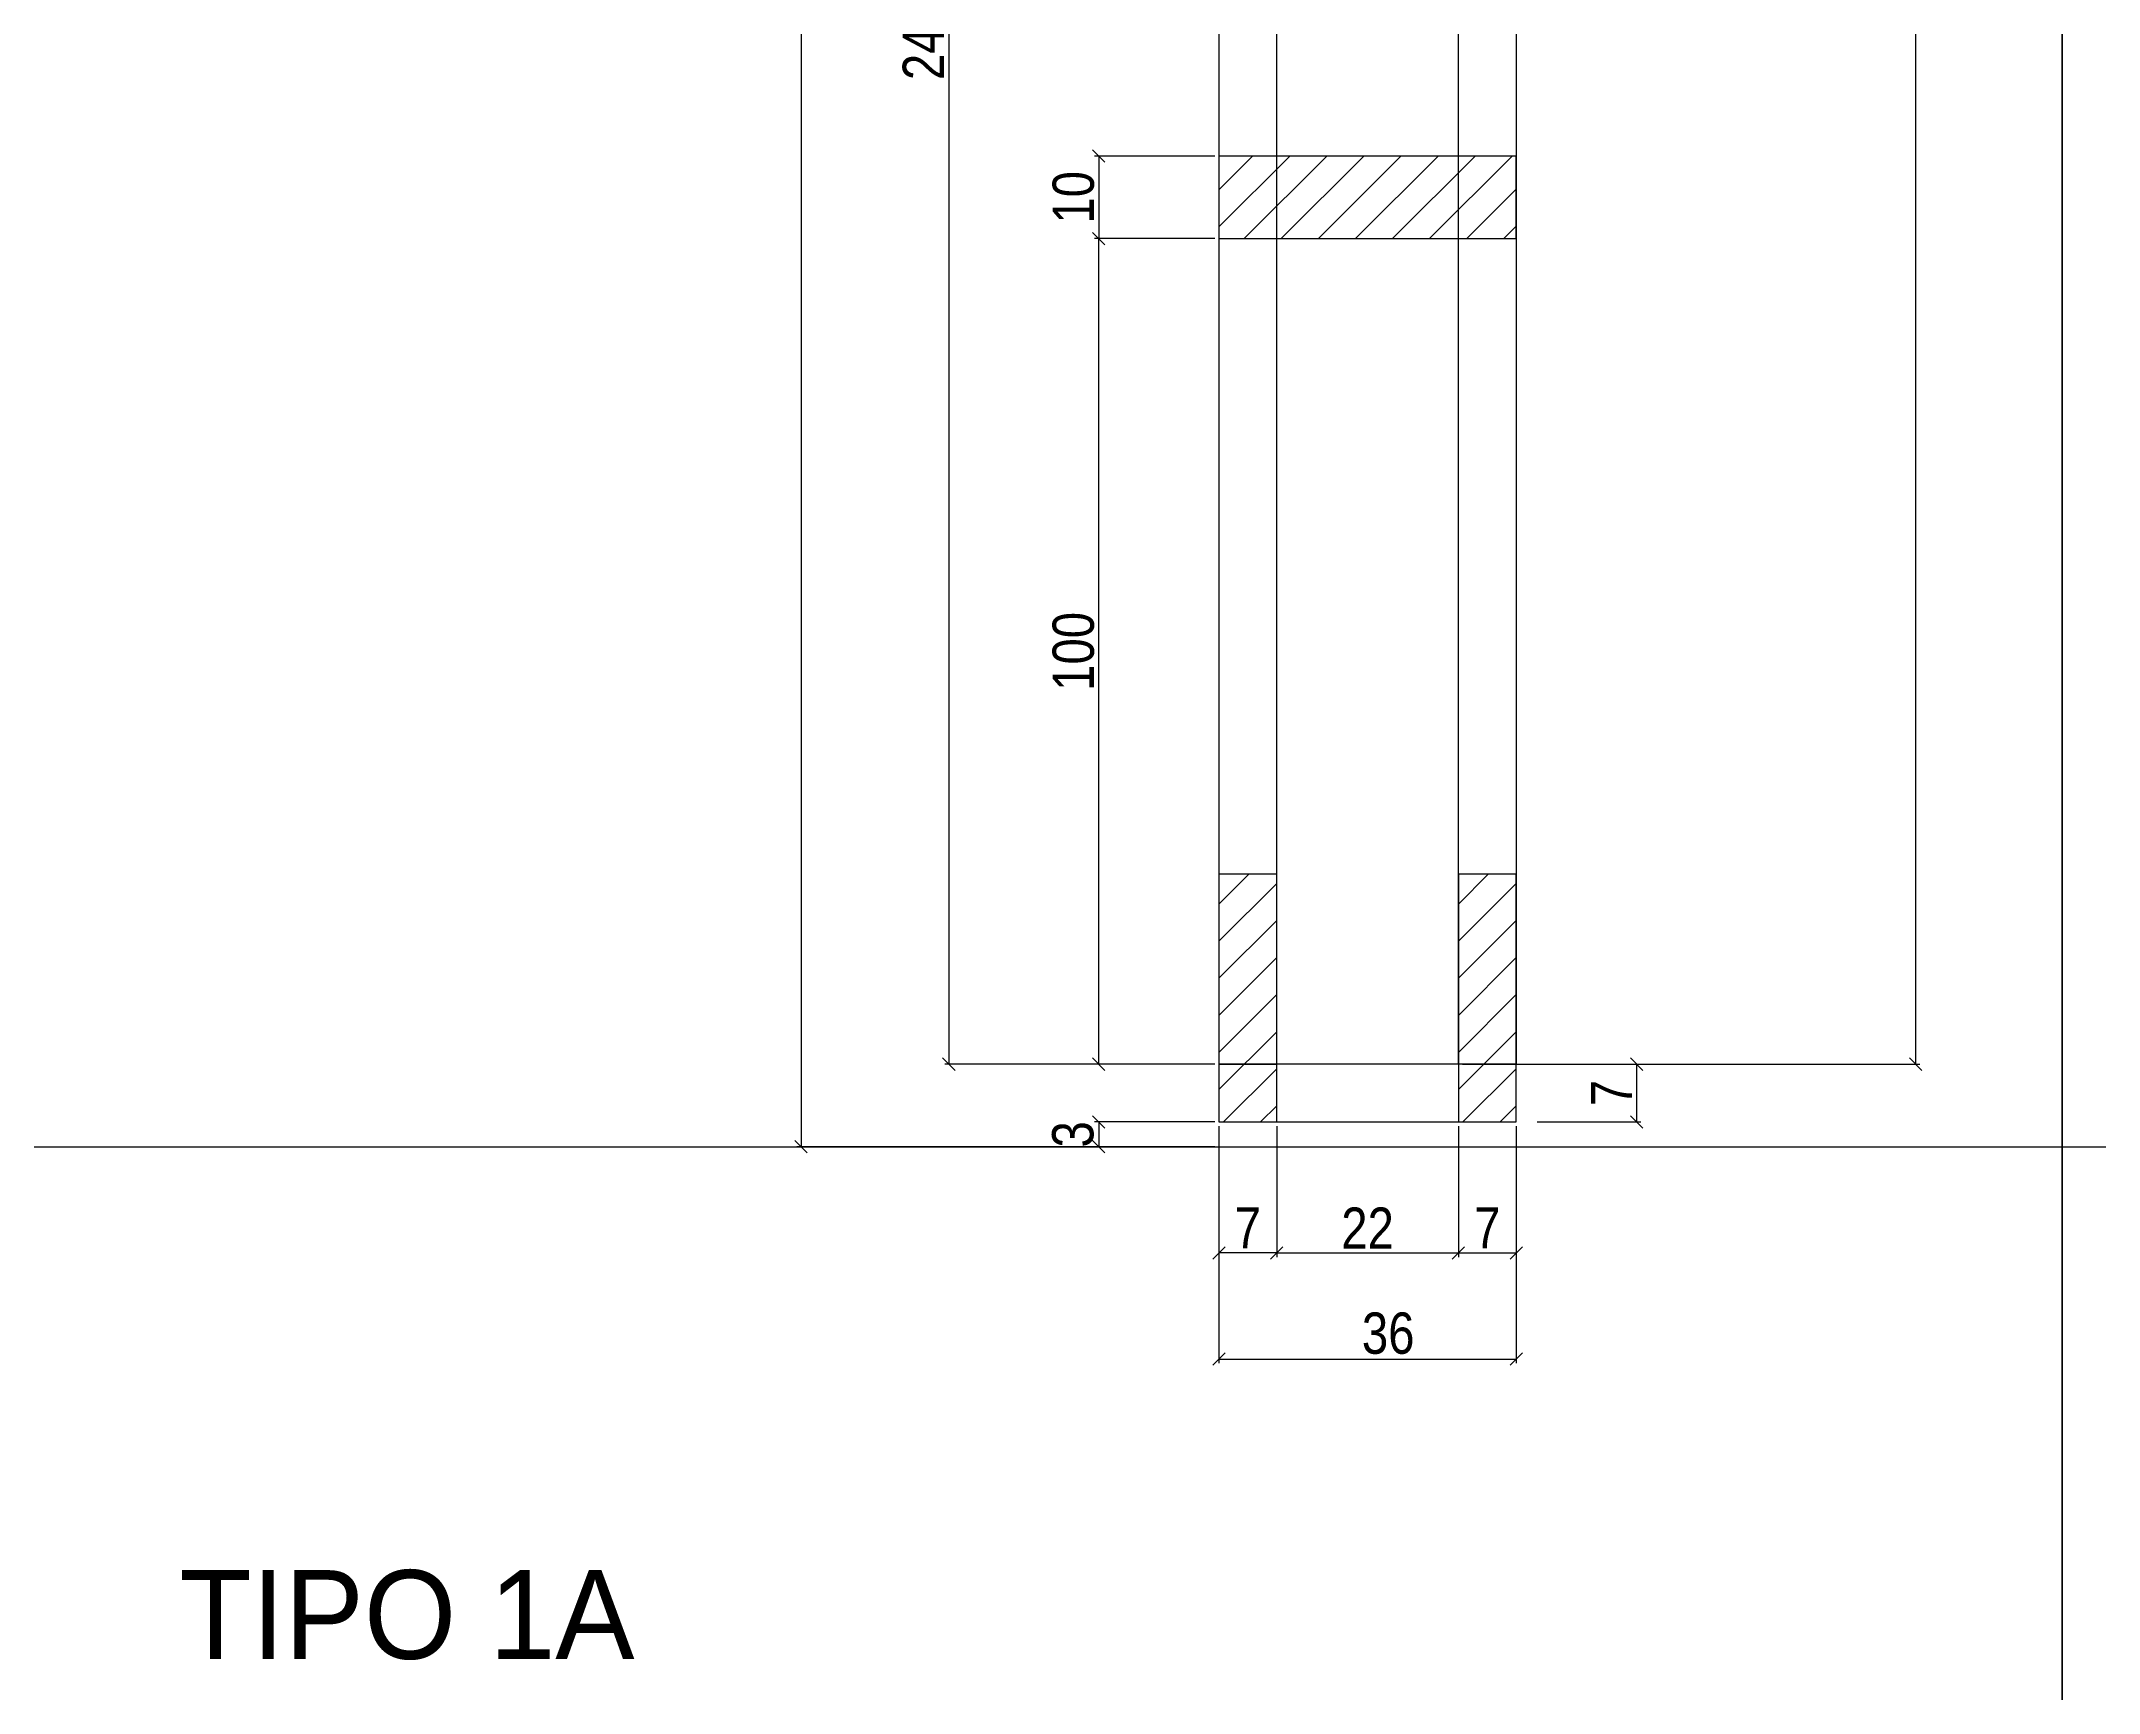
# Model space of a CAD drawing. Header units: millimetres. Extents: x 3247 to 10920, y 704 to 3817.
# Drawn here: x 3756.3 to 4254.6, y 3016.9 to 3417.1 of the extents above; entities that cross this region are included whole.
import ezdxf

# ---------------------------------------------------------------- set-up
doc = ezdxf.new("R2010")
doc.units = ezdxf.units.MM
for name, color, linetype in [('1', 1, 'Continuous'), ('COTA', 241, 'Continuous'), ('Painéis', 200, 'Continuous'), ('SARR_7x7', 40, 'Continuous'), ('VIGAS', 3, 'Continuous')]:
    doc.layers.add(name, color=color, linetype=linetype)
doc.styles.add('COTA TECNICA 2X', font='techl___.ttf', dxfattribs={"height": 10})
doc.styles.add('ROMAS860', font='ROMAS860.SHX', dxfattribs={"height": 8.5})
doc.dimstyles.new('SECAO', dxfattribs={"dimscale": 0.333333, "dimtxt": 5, "dimasz": 9, "dimexe": 3, "dimexo": 3, "dimgap": 3, "dimtad": 1, "dimdec": 1, "dimlfac": 0.5, "dimzin": 12, "dimdsep": 46, "dimtxsty": 'COTA TECNICA 2X', "dimblk1": 'OBLIQUE', "dimblk2": 'OBLIQUE', "dimsah": 1, "dimcen": 0.9, "dimclrd": 4, "dimclre": 4, "dimclrt": 240, "dimadec": 1, "dimazin": 3, "dimtfac": 1, "dimtdec": 1, "dimtmove": 0, "dimatfit": 3, "dimfxl": 1, "dimtolj": 1, "dimtzin": 12, "dimarcsym": 0})

# ---------------------------------------------------------------- blocks, each defined once
blk = doc.blocks.new('_Oblique')
at = {"layer": '1', "color": 0, "lineweight": -2}
blk.add_line((-0.5, -0.5), (0.5, 0.5), dxfattribs=at)
blk = doc.blocks.new('*D55')
at = {"layer": 'COTA', "color": 4, "lineweight": -2, "transparency": 16777216}
for p, q in [((4040.54, 3665.17), (3975.14, 3665.17)), ((3976.14, 3665.17), (3976.14, 3169.22)), ((4040.54, 3169.22), (3975.14, 3169.22))]:
    blk.add_line(p, q, dxfattribs=at)
at = {"layer": 'Defpoints', "color": 0, "transparency": 16777216}
for p in [(4041.54, 3665.17), (3976.14, 3169.22), (4041.54, 3169.22)]:
    blk.add_point(p, dxfattribs=at)
at = {"layer": 'COTA', "color": 4, "lineweight": -2, "transparency": 16777216, "xscale": 3, "yscale": 3, "zscale": 3}
for p, rotation in [((3976.14, 3665.17), 90), ((3976.14, 3169.22), 270)]:
    blk.add_blockref('_Oblique', p, dxfattribs=dict(at, rotation=rotation))
at = {"layer": 'COTA', "color": 240, "transparency": 16777216, "insert": (3970.04, 3417.2), "char_height": 10, "attachment_point": 5, "rotation": 90, "style": 'COTA TECNICA 2X'}
blk.add_mtext('\\A1;248', dxfattribs=at)
blk = doc.blocks.new('*D56')
at = {"layer": 'COTA', "color": 4, "lineweight": -2, "transparency": 16777216}
for p, q in [((4041.54, 3154.22), (4041.54, 3096.77)), ((4113.54, 3154.22), (4113.54, 3096.77)), ((4041.54, 3097.77), (4113.54, 3097.77))]:
    blk.add_line(p, q, dxfattribs=at)
at = {"layer": 'Defpoints', "color": 0, "transparency": 16777216}
for p in [(4041.54, 3155.22), (4113.54, 3155.22), (4113.54, 3097.77)]:
    blk.add_point(p, dxfattribs=at)
at = {"layer": 'COTA', "color": 4, "lineweight": -2, "transparency": 16777216, "xscale": 3, "yscale": 3, "zscale": 3, "rotation": 180}
blk.add_blockref('_Oblique', (4041.54, 3097.77), dxfattribs=at)
at = {"layer": 'COTA', "color": 4, "lineweight": -2, "transparency": 16777216, "xscale": 3, "yscale": 3, "zscale": 3}
blk.add_blockref('_Oblique', (4113.54, 3097.77), dxfattribs=at)
at = {"layer": 'COTA', "color": 240, "transparency": 16777216, "insert": (4082.54, 3103.99), "char_height": 10, "attachment_point": 5, "style": 'COTA TECNICA 2X'}
blk.add_mtext('\\A1;36', dxfattribs=at)
blk = doc.blocks.new('*D57')
at = {"layer": 'COTA', "color": 4, "lineweight": -2, "transparency": 16777216}
for p, q in [((4055.54, 3154.22), (4055.54, 3122.49)), ((4099.54, 3154.22), (4099.54, 3122.49)), ((4055.54, 3123.49), (4099.54, 3123.49))]:
    blk.add_line(p, q, dxfattribs=at)
at = {"layer": 'Defpoints', "color": 0, "transparency": 16777216}
for p in [(4055.54, 3155.22), (4099.54, 3155.22), (4099.54, 3123.49)]:
    blk.add_point(p, dxfattribs=at)
at = {"layer": 'COTA', "color": 4, "lineweight": -2, "transparency": 16777216, "xscale": 3, "yscale": 3, "zscale": 3, "rotation": 180}
blk.add_blockref('_Oblique', (4055.54, 3123.49), dxfattribs=at)
at = {"layer": 'COTA', "color": 4, "lineweight": -2, "transparency": 16777216, "xscale": 3, "yscale": 3, "zscale": 3}
blk.add_blockref('_Oblique', (4099.54, 3123.49), dxfattribs=at)
at = {"layer": 'COTA', "color": 240, "transparency": 16777216, "insert": (4077.54, 3129.49), "char_height": 10, "attachment_point": 5, "style": 'COTA TECNICA 2X'}
blk.add_mtext('\\A1;22', dxfattribs=at)
blk = doc.blocks.new('*D58')
at = {"layer": 'COTA', "color": 4, "lineweight": -2, "transparency": 16777216}
blk.add_line((4099.54, 3123.49), (4113.54, 3123.49), dxfattribs=at)
at = {"layer": 'Defpoints', "color": 0, "transparency": 16777216}
for p in [(4099.54, 3123.49), (4113.54, 3123.49), (4113.54, 3123.49)]:
    blk.add_point(p, dxfattribs=at)
at = {"layer": 'COTA', "color": 4, "lineweight": -2, "transparency": 16777216, "xscale": 3, "yscale": 3, "zscale": 3, "rotation": 180}
blk.add_blockref('_Oblique', (4099.54, 3123.49), dxfattribs=at)
at = {"layer": 'COTA', "color": 4, "lineweight": -2, "transparency": 16777216, "xscale": 3, "yscale": 3, "zscale": 3}
blk.add_blockref('_Oblique', (4113.54, 3123.49), dxfattribs=at)
at = {"layer": 'COTA', "color": 240, "transparency": 16777216, "insert": (4106.54, 3129.56), "char_height": 10, "attachment_point": 5, "style": 'COTA TECNICA 2X'}
blk.add_mtext('\\A1;7', dxfattribs=at)
blk = doc.blocks.new('*D59')
at = {"layer": 'COTA', "color": 4, "lineweight": -2, "transparency": 16777216}
blk.add_line((4055.54, 3123.49), (4041.54, 3123.49), dxfattribs=at)
at = {"layer": 'Defpoints', "color": 0, "transparency": 16777216}
for p in [(4041.54, 3123.49), (4041.54, 3123.49), (4055.54, 3123.49)]:
    blk.add_point(p, dxfattribs=at)
at = {"layer": 'COTA', "color": 4, "lineweight": -2, "transparency": 16777216, "xscale": 3, "yscale": 3, "zscale": 3, "rotation": 180}
blk.add_blockref('_Oblique', (4041.54, 3123.49), dxfattribs=at)
at = {"layer": 'COTA', "color": 4, "lineweight": -2, "transparency": 16777216, "xscale": 3, "yscale": 3, "zscale": 3}
blk.add_blockref('_Oblique', (4055.54, 3123.49), dxfattribs=at)
at = {"layer": 'COTA', "color": 240, "transparency": 16777216, "insert": (4048.54, 3129.56), "char_height": 10, "attachment_point": 5, "style": 'COTA TECNICA 2X'}
blk.add_mtext('\\A1;7', dxfattribs=at)
blk = doc.blocks.new('*D60')
at = {"layer": 'COTA', "color": 4, "lineweight": -2, "transparency": 16777216}
for p, q in [((4040.54, 3389.24), (4011.44, 3389.24)), ((4012.44, 3389.24), (4012.44, 3369.24)), ((4040.54, 3369.24), (4011.44, 3369.24))]:
    blk.add_line(p, q, dxfattribs=at)
at = {"layer": 'Defpoints', "color": 0, "transparency": 16777216}
for p in [(4041.54, 3389.24), (4012.44, 3369.24), (4041.54, 3369.24)]:
    blk.add_point(p, dxfattribs=at)
at = {"layer": 'COTA', "color": 4, "lineweight": -2, "transparency": 16777216, "xscale": 3, "yscale": 3, "zscale": 3}
for p, rotation in [((4012.44, 3389.24), 90), ((4012.44, 3369.24), 270)]:
    blk.add_blockref('_Oblique', p, dxfattribs=dict(at, rotation=rotation))
at = {"layer": 'COTA', "color": 240, "transparency": 16777216, "insert": (4006.34, 3379.24), "char_height": 10, "attachment_point": 5, "rotation": 90, "style": 'COTA TECNICA 2X'}
blk.add_mtext('\\A1;10', dxfattribs=at)
blk = doc.blocks.new('*D63')
at = {"layer": 'COTA', "color": 4, "lineweight": -2, "transparency": 16777216}
for p, q in [((3995.94, 3709.22), (3939.34, 3709.22)), ((3940.34, 3709.22), (3940.34, 3149.22)), ((4040.54, 3149.22), (3939.34, 3149.22))]:
    blk.add_line(p, q, dxfattribs=at)
at = {"layer": 'Defpoints', "color": 0, "transparency": 16777216}
for p in [(3996.94, 3709.22), (3940.34, 3149.22), (4041.54, 3149.22)]:
    blk.add_point(p, dxfattribs=at)
at = {"layer": 'COTA', "color": 4, "lineweight": -2, "transparency": 16777216, "xscale": 3, "yscale": 3, "zscale": 3}
for p, rotation in [((3940.34, 3709.22), 90), ((3940.34, 3149.22), 270)]:
    blk.add_blockref('_Oblique', p, dxfattribs=dict(at, rotation=rotation))
at = {"layer": 'COTA', "color": 240, "transparency": 16777216, "insert": (3934.22, 3429.22), "char_height": 10, "attachment_point": 5, "rotation": 90, "style": 'COTA TECNICA 2X'}
blk.add_mtext('\\A1;280', dxfattribs=at)
blk = doc.blocks.new('*D64')
at = {"layer": 'COTA', "color": 4, "lineweight": -2, "transparency": 16777216}
for p, q in [((4040.54, 3155.22), (4011.44, 3155.22)), ((4012.44, 3155.22), (4012.44, 3149.22)), ((4040.54, 3149.22), (4011.44, 3149.22))]:
    blk.add_line(p, q, dxfattribs=at)
at = {"layer": 'Defpoints', "color": 0, "transparency": 16777216}
for p in [(4041.54, 3155.22), (4012.44, 3149.22), (4041.54, 3149.22)]:
    blk.add_point(p, dxfattribs=at)
at = {"layer": 'COTA', "color": 4, "lineweight": -2, "transparency": 16777216, "xscale": 3, "yscale": 3, "zscale": 3}
for p, rotation in [((4012.44, 3155.22), 90), ((4012.44, 3149.22), 270)]:
    blk.add_blockref('_Oblique', p, dxfattribs=dict(at, rotation=rotation))
at = {"layer": 'COTA', "color": 240, "transparency": 16777216, "insert": (4006.22, 3152.22), "char_height": 10, "attachment_point": 5, "rotation": 90, "style": 'COTA TECNICA 2X'}
blk.add_mtext('\\A1;3', dxfattribs=at)
blk = doc.blocks.new('*D67')
at = {"layer": 'COTA', "color": 4, "lineweight": -2, "transparency": 16777216}
for p, q in [((4040.54, 3369.24), (4011.44, 3369.24)), ((4012.44, 3169.22), (4012.44, 3369.24)), ((4039.54, 3169.22), (4011.44, 3169.22))]:
    blk.add_line(p, q, dxfattribs=at)
at = {"layer": 'Defpoints', "color": 0, "transparency": 16777216}
for p in [(4012.44, 3369.24), (4041.54, 3369.24), (4040.54, 3169.22)]:
    blk.add_point(p, dxfattribs=at)
at = {"layer": 'COTA', "color": 4, "lineweight": -2, "transparency": 16777216, "xscale": 3, "yscale": 3, "zscale": 3}
for p, rotation in [((4012.44, 3369.24), 90), ((4012.44, 3169.22), 270)]:
    blk.add_blockref('_Oblique', p, dxfattribs=dict(at, rotation=rotation))
at = {"layer": 'COTA', "color": 240, "transparency": 16777216, "insert": (4006.34, 3269.23), "char_height": 10, "attachment_point": 5, "rotation": 90, "style": 'COTA TECNICA 2X'}
blk.add_mtext('\\A1;100', dxfattribs=at)
blk = doc.blocks.new('*D68')
at = {"layer": 'COTA', "color": 4, "lineweight": -2, "transparency": 16777216}
for p, q in [((4115.54, 3703.2), (4211.26, 3703.2)), ((4210.26, 3703.2), (4210.26, 3169.22)), ((4115.54, 3169.22), (4211.26, 3169.22))]:
    blk.add_line(p, q, dxfattribs=at)
at = {"layer": 'Defpoints', "color": 0, "transparency": 16777216}
for p in [(4114.54, 3703.2), (4114.54, 3169.22), (4210.26, 3169.22)]:
    blk.add_point(p, dxfattribs=at)
at = {"layer": 'COTA', "color": 4, "lineweight": -2, "transparency": 16777216, "xscale": 3, "yscale": 3, "zscale": 3}
for p, rotation in [((4210.26, 3703.2), 90), ((4210.26, 3169.22), 270)]:
    blk.add_blockref('_Oblique', p, dxfattribs=dict(at, rotation=rotation))
at = {"layer": 'COTA', "color": 240, "transparency": 16777216, "insert": (4204.16, 3436.21), "char_height": 10, "attachment_point": 5, "rotation": 90, "style": 'COTA TECNICA 2X'}
blk.add_mtext('\\A1;267', dxfattribs=at)
blk = doc.blocks.new('*D69')
at = {"layer": 'COTA', "color": 4, "lineweight": -2, "transparency": 16777216}
for p, q in [((4100.54, 3169.22), (4143.69, 3169.22)), ((4142.69, 3169.22), (4142.69, 3155.22)), ((4118.6, 3155.22), (4143.69, 3155.22))]:
    blk.add_line(p, q, dxfattribs=at)
at = {"layer": 'Defpoints', "color": 0, "transparency": 16777216}
for p in [(4099.54, 3169.22), (4117.6, 3155.22), (4142.69, 3155.22)]:
    blk.add_point(p, dxfattribs=at)
at = {"layer": 'COTA', "color": 4, "lineweight": -2, "transparency": 16777216, "xscale": 3, "yscale": 3, "zscale": 3}
for p, rotation in [((4142.69, 3169.22), 90), ((4142.69, 3155.22), 270)]:
    blk.add_blockref('_Oblique', p, dxfattribs=dict(at, rotation=rotation))
at = {"layer": 'COTA', "color": 240, "transparency": 16777216, "insert": (4136.62, 3162.22), "char_height": 10, "attachment_point": 5, "rotation": 90, "style": 'COTA TECNICA 2X'}
blk.add_mtext('\\A1;7', dxfattribs=at)

msp = doc.modelspace()

# ---------------------------------------------------------------- hatches: boundary and pattern name
at = {"layer": 'COTA'}
h = msp.add_hatch(dxfattribs=at)
h.set_pattern_fill('ANSI31', color=256, scale=2, style=0)
h.set_pattern_definition([(45, (-19540.309, -194732.055), (-4.49012806, 4.49012806), [])])
h.paths.add_polyline_path([(4113.54, 3369.24), (4113.54, 3389.24), (4041.54, 3389.24), (4041.54, 3369.24)])
h = msp.add_hatch(dxfattribs=at)
h.set_pattern_fill('ANSI31', color=256, scale=2, style=0)
h.set_pattern_definition([(45, (-15802.6757, -2653.966), (-4.490128, 4.490128), [])])
h.paths.add_polyline_path([(4041.54, 3155.22), (4055.54, 3155.22), (4055.54, 3215.22), (4041.54, 3215.22)])
h = msp.add_hatch(dxfattribs=at)
h.set_pattern_fill('ANSI31', color=256, scale=2, style=0)
h.set_pattern_definition([(45, (-15744.6757, -2653.966), (-4.490128, 4.490128), [])])
h.paths.add_polyline_path([(4099.54, 3155.22), (4113.54, 3155.22), (4113.54, 3215.22), (4099.54, 3215.22)])

# ---------------------------------------------------------------- linework, layer by layer
at = {"layer": 'COTA', "color": 1}
msp.add_line((3246.75, 3149.22), (6743.22, 3149.22), dxfattribs=at)
at = {"layer": 'Painéis'}
msp.add_lwpolyline([(4041.54, 3369.24), (4113.54, 3369.24), (4113.54, 3389.24), (4041.54, 3389.24), (4041.54, 3369.24)], dxfattribs=at)
for points in [[(4041.54, 3155.22), (4055.54, 3155.22), (4055.54, 3215.22), (4041.54, 3215.22)], [(4099.54, 3155.22), (4113.54, 3155.22), (4113.54, 3215.22), (4099.54, 3215.22)]]:
    msp.add_lwpolyline(points, close=True, dxfattribs=at)
at = {"layer": 'SARR_7x7', "linetype": 'Continuous'}
for points in [[(4113.54, 3169.22), (4099.54, 3169.22), (4099.54, 3703.2), (4113.54, 3703.2)], [(4041.54, 3169.22), (4055.54, 3169.22), (4055.54, 3665.17), (4041.54, 3665.17)]]:
    msp.add_lwpolyline(points, close=True, dxfattribs=at)
msp.add_lwpolyline([(4063.54, 3155.22), (4113.54, 3155.22), (4113.54, 3169.22), (4041.54, 3169.22), (4041.54, 3155.22), (4063.54, 3155.22)], dxfattribs=at)
at = {"layer": 'VIGAS'}
for points in [[(4245.74, 3008.97), (3746.25, 3008.97), (3746.25, 3817.27), (4245.74, 3817.27)], [(4745.24, 3008.97), (4245.74, 3008.97), (4245.74, 3817.27), (4745.24, 3817.27)]]:
    msp.add_lwpolyline(points, close=True, dxfattribs=at)

# ---------------------------------------------------------------- texts
at = {"layer": 'COTA', "color": 7, "style": 'ROMAS860'}
msp.add_text('TIPO 1A', height=21.505, dxfattribs=at).set_placement((3789.75, 3025.13))

# ---------------------------------------------------------------- dimensions: what is measured, and where the dimension line sits
at = {"layer": 'COTA', "color": 3}
for base, p1, p2, picture, middle in [((3940.34, 3149.22), (3996.94, 3709.22), (4041.54, 3149.22), '*D63', (3934.22, 3429.22)), ((4210.26, 3169.22), (4114.54, 3703.2), (4114.54, 3169.22), '*D68', (4204.16, 3436.21)), ((3976.14, 3169.22), (4041.54, 3665.17), (4041.54, 3169.22), '*D55', (3970.04, 3417.2)), ((4012.44, 3369.24), (4041.54, 3389.24), (4041.54, 3369.24), '*D60', (4006.34, 3379.24)), ((4012.44, 3369.24), (4040.54, 3169.22), (4041.54, 3369.24), '*D67', (4006.34, 3269.23)), ((4142.69, 3155.22), (4099.54, 3169.22), (4117.6, 3155.22), '*D69', (4136.62, 3162.22))]:
    dim = msp.add_linear_dim(base=base, p1=p1, p2=p2, angle=90, dimstyle='SECAO', dxfattribs=at)
    dim.commit()
    dim.dimension.update_dxf_attribs({"geometry": picture, "text_midpoint": middle})
dim = msp.add_linear_dim(base=(4012.44, 3149.22), p1=(4041.54, 3155.22), p2=(4041.54, 3149.22), angle=90, dimstyle='SECAO', dxfattribs=at)
dim.commit()
dim.dimension.update_dxf_attribs({"geometry": '*D64', "text_midpoint": (4012.44, 3152.22), "dimtype": 160})
for base, p1, p2, picture, middle in [((4113.54, 3097.77), (4041.54, 3155.22), (4113.54, 3155.22), '*D56', (4082.54, 3097.77)), ((4099.54, 3123.49), (4055.54, 3155.22), (4099.54, 3155.22), '*D57', (4077.54, 3123.49)), ((4113.54, 3123.49), (4099.54, 3123.49), (4113.54, 3123.49), '*D58', (4106.54, 3123.49))]:
    dim = msp.add_linear_dim(base=base, p1=p1, p2=p2, dimstyle='SECAO', dxfattribs=at)
    dim.commit()
    dim.dimension.update_dxf_attribs({"geometry": picture, "text_midpoint": middle, "dimtype": 160})
dim = msp.add_linear_dim(base=(4041.54, 3123.49), p1=(4055.54, 3123.49), p2=(4041.54, 3123.49), dimstyle='SECAO', dxfattribs=at)
dim.commit()
dim.dimension.update_dxf_attribs({"geometry": '*D59', "text_midpoint": (4048.54, 3129.56)})

doc.saveas('drawing.dxf')
